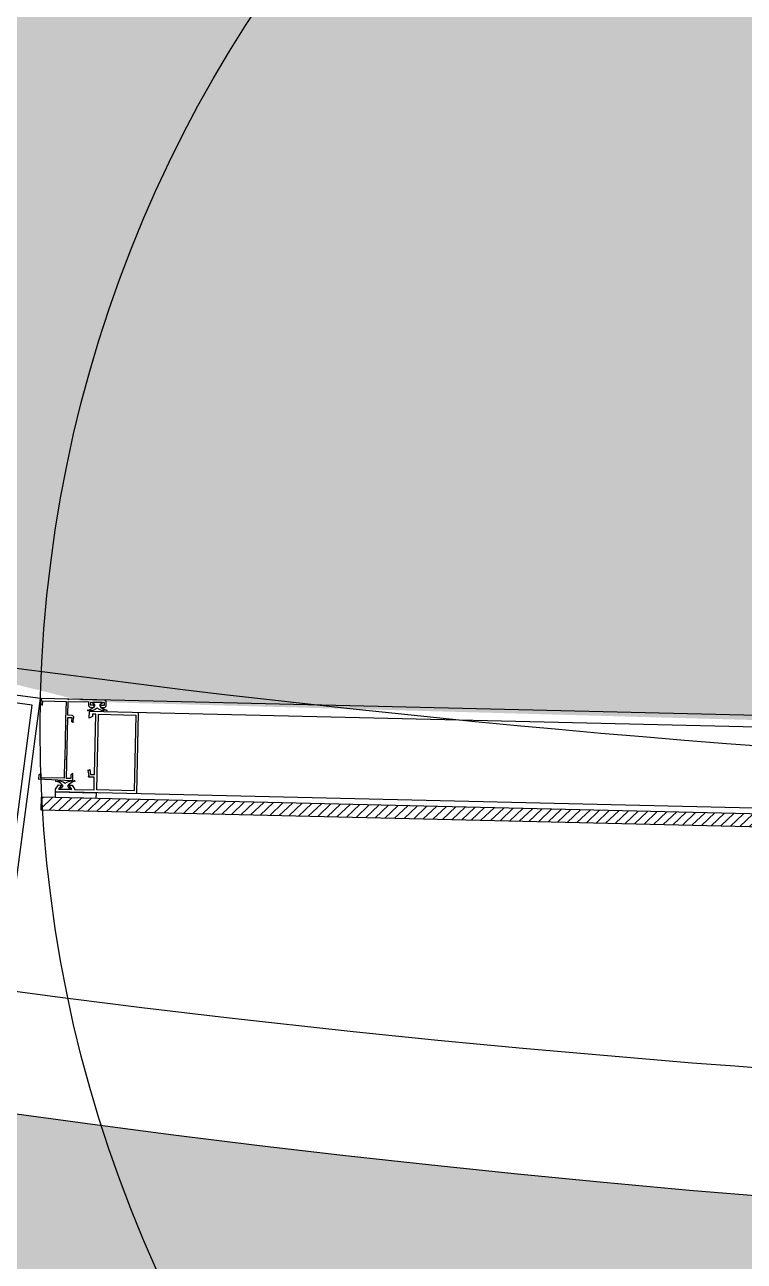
# Model space of a CAD drawing. Header units: millimetres. Extents: x 837300 to 838100, y 1173100 to 1173878.
# Drawn here: x 837835.895 to 837836.231, y 1173270.13 to 1173270.708 of the extents above; entities that cross this region are included whole.
import ezdxf

# ---------------------------------------------------------------- set-up
doc = ezdxf.new("R2010")
doc.units = ezdxf.units.MM
for name, color, linetype in [('hatch ciruclación', 41, 'Continuous'), ('OLD-ANT-PLANTAS PROPUESTAS$0$A-BORDE DE LOSA PERFIL IPE', 2, 'Continuous'), ('OLD-ANT-PLANTAS PROPUESTAS$0$A-FONDO_253', 253, 'Continuous'), ('OLD-ANT-PLANTAS PROPUESTAS$0$KCIG-AP-DW-XR-VENTANERIA$0$A-A BORDILLO', 1, 'Continuous'), ('OLD-ANT-PLANTAS PROPUESTAS$0$KCIG-AP-DW-XR-VENTANERIA$0$A-A PERFIL ESTRUCTURAL VENTANERIA', 1, 'Continuous'), ('OLD-ANT-PLANTAS PROPUESTAS$0$KCIG-AP-DW-XR-VENTANERIA$0$A-Linea-1', 1, 'Continuous')]:
    doc.layers.add(name, color=color, linetype=linetype)
pattern_1 = [(360, (-849.7470182687973, 1687.621069262037), (9e-16, 6.985000000000001), [5.08, -1.905]), (90, (-849.7470182687973, 1687.621069262037), (-6.985000000000001, 9e-16), [5.08, -1.905])]
pattern_2 = [(360, (-849.8217438508292, 1688.314028592081), (9e-16, 6.984999999999999), [5.08, -1.905]), (90, (-849.8217438508292, 1688.314028592081), (-6.984999999999999, 9e-16), [5.08, -1.905])]

# ---------------------------------------------------------------- blocks, each defined once
blk = doc.blocks.new('OLD-ANT-PLANTAS PROPUESTAS$0$KCIG-AP-DW-XR-VENTANERIA$0$A-VENT PERFIL EST')
h = blk.add_hatch()
h.set_pattern_fill('ANGLE', color=255, angle=-37.10163906496835)
h.set_pattern_definition(pattern_1)
h.paths.add_polyline_path([(-0.0349999996833503, 0.1400000000139698), (0.0350000001490116, 0.1400000000139698), (0.0350000001490116, 5.82077e-11), (-0.0349999996833503, 1.74623e-10)])
h = blk.add_hatch()
h.set_pattern_fill('ANGLE', color=251, angle=-37.10163906496835)
h.set_pattern_definition(pattern_1)
h.paths.add_polyline_path([(-0.0315000000409782, 0.1364999999641441), (0.0315000000409782, 0.1364999999059364), (0.0315000005066395, 0.0034999999334104), (-0.0314999995753169, 0.0035000001662411)], flags=16)
h.paths.add_polyline_path([(-0.0349999996833503, 0.1400000000139698), (0.0350000001490116, 0.1400000000139698), (0.0350000001490116, 5.82077e-11), (-0.0349999996833503, 1.74623e-10)])
at = {"layer": 'OLD-ANT-PLANTAS PROPUESTAS$0$KCIG-AP-DW-XR-VENTANERIA$0$A-A PERFIL ESTRUCTURAL VENTANERIA'}
for points in [[(-0.0349999996833503, 0.1400000000139698), (0.0350000001490116, 0.1400000000139698), (0.0350000001490116, 5.82077e-11), (-0.0349999996833503, 1.74623e-10)], [(-0.0315000000409782, 0.1364999999641441), (0.0315000000409782, 0.1364999999059364), (0.0315000005066395, 0.0034999999334104), (-0.0314999995753169, 0.0035000001662411)]]:
    blk.add_lwpolyline(points, close=True, dxfattribs=at)
blk = doc.blocks.new('*U221')
h = blk.add_hatch()
h.set_pattern_fill('ANSI31', color=251, scale=0.0009999999999999987, angle=-295.1239013826054)
h.set_pattern_definition([(146.9777376823628, (-1474.475907683374, -1181.607954588934), (-0.001730263430391014, -0.002662106959055483), [])])
h.paths.add_polyline_path([(0.04475655211539607, 0.01095784647551792), (0.05062592180547628, 0.01220303612896374), (-0.2025626492151741, 1.205641576527576), (-0.2084320189535745, 1.204396387101893)])
h = blk.add_hatch()
h.set_pattern_fill('ANGLE', color=255, scale=0.9999999999999998, angle=-37.10163906496838)
h.set_pattern_definition(pattern_2)
edge = h.paths.add_edge_path()
edge.add_line((-0.2437656493122178, 1.174831524805015), (-0.2405374957890762, 1.175516379155483))
edge.add_line((-0.2405374957890762, 1.175516379155483), (-0.2410376439012391, 1.173979113796779))
edge.add_line((-0.2410376439012391, 1.173979113796779), (-0.2422034081395369, 1.173731796342855))
edge.add_line((-0.2422034081395369, 1.173731796342855), (-0.2418713573117524, 1.172166631019014))
edge.add_line((-0.2418713573117524, 1.172166631019014), (-0.2142853188801053, 1.178019022578657))
edge.add_line((-0.2142853188801053, 1.178019022578657), (-0.2146588758948519, 1.179779833484297))
edge.add_line((-0.2146588758948519, 1.179779833484297), (-0.216419686824652, 1.179406276583431))
edge.add_arc((-0.216502699522796, 1.179797568154511), 0.0004000002520643746, 191.9777710663481, 281.977737648672, ccw=False)
edge.add_line((-0.2168939910454593, 1.179714555228146), (-0.2169770035332642, 1.180105846367583))
edge.add_arc((-0.2165857120314825, 1.180188859110769), 0.0004000001936223611, 101.97774602007718, 191.9777460200834, ccw=False)
edge.add_line((-0.216668724774669, 1.180580150612551), (-0.2144187997230088, 1.181057473313843))
edge.add_arc((-0.2142527745094535, 1.180274890645798), 0.0008000000024132455, 11.97773513387159, 101.97773189327512, ccw=False)
edge.add_line((-0.2134701918507982, 1.180440915903615), (-0.2130136224138075, 1.178288813606615))
edge.add_line((-0.2130136224138075, 1.178288813606615), (-0.2072420751609044, 1.179513250182119))
edge.add_line((-0.2072420751609044, 1.179513250182119), (-0.2091177688336096, 1.188354584082147))
edge.add_line((-0.2091177688336096, 1.188354584082147), (-0.2112324704799225, 1.189167284856831))
edge.add_line((-0.2112324704799225, 1.189167284856831), (-0.2115294139666758, 1.190566969228588))
edge.add_line((-0.2115294139666758, 1.190566969228588), (-0.2093590622059272, 1.189732881418597))
edge.add_line((-0.2093590622059272, 1.189732881418597), (-0.2106317892192161, 1.195732052175337))
edge.add_line((-0.2106317892192161, 1.195732052175337), (-0.2122765277684071, 1.194088591088189))
edge.add_line((-0.2122765277684071, 1.194088591088189), (-0.2125734717106841, 1.195488275363308))
edge.add_line((-0.2125734717106841, 1.195488275363308), (-0.2109287329992927, 1.197131736246853))
edge.add_line((-0.2109287329992927, 1.197131736246853), (-0.2097059473443803, 1.197391151060241))
edge.add_line((-0.2097059473443803, 1.197391151060241), (0.04074804670911567, 0.01684241207681558))
edge.add_line((0.04074804670911564, 0.01684241207681552), (0.03952526139584524, 0.01658299733590617))
edge.add_line((0.03952526139584524, 0.01658299733590617), (0.03735490929345382, 0.01741708507341829))
edge.add_line((0.03735490929345382, 0.01741708507341829), (0.03705796608278124, 0.01881676926573481))
edge.add_line((0.03705796608278124, 0.01881676926573481), (0.03922831779521067, 0.01798268168350459))
edge.add_line((0.03922831779521067, 0.01798268168350459), (0.03795559083024095, 0.02398185221248287))
edge.add_line((0.03795559083024095, 0.02398185221248287), (0.03631085228104981, 0.02233839112533528))
edge.add_line((0.03631085228104981, 0.02233839112533528), (0.03601390833877301, 0.02373807540045415))
edge.add_line((0.03601390833877301, 0.02373807540045415), (0.03761647445134262, 0.02533939635019023))
edge.add_line((0.03761647445134262, 0.02533939635019023), (0.03574078107195983, 0.0341807305504605))
edge.add_line((0.03574078107195983, 0.0341807305504605), (0.02996923409513832, 0.03295629379551472))
edge.add_line((0.02996923409513832, 0.03295629379551472), (0.0304258033043674, 0.03080419145019464))
edge.add_arc((0.02964322079796277, 0.03063816603340121), 0.0007999998864699829, -78.0222564947639, 11.977748534752891, ccw=False)
edge.add_line((0.02980924614605984, 0.02985558351242261), (0.02755932104607998, 0.02937826103889121))
edge.add_arc((0.0274763082912748, 0.02976955237174358), 0.0004000000307821603, 191.9777393701759, 281.9777526698115, ccw=False)
edge.add_line((0.02708501693915332, 0.0296865397077659), (0.02700200428914763, 0.03007783105080614))
edge.add_arc((0.02739329579789164, 0.03016084359311096), 0.0004000001587438098, 101.97774102406339, 191.9777176654007, ccw=False)
edge.add_line((0.02731028309606292, 0.03055213506801192), (0.02907109402586314, 0.03092569196887764))
edge.add_line((0.02907109402586314, 0.03092569196887764), (0.02869753694555568, 0.0326865026225966))
edge.add_line((0.02869753694555568, 0.0326865026225966), (0.001111498627789361, 0.02683411108711409))
edge.add_line((0.00111149862778936, 0.02683411108711409), (0.001443549017291912, 0.02526894614631646))
edge.add_line((0.001443549017291912, 0.02526894614631646), (0.002609313531671194, 0.025516263420798))
edge.add_line((0.002609313531671194, 0.025516263420798), (0.003690550145553512, 0.02431448960598316))
edge.add_line((0.003690550145553512, 0.02431448960598316), (0.000462396850173605, 0.0236296353038359))
edge.add_line((0.0004623968501736051, 0.0236296353038359), (-0.2437656490844559, 1.174831524853335))
h = blk.add_hatch()
h.set_pattern_fill('ANGLE', color=255, scale=0.9999999999999998, angle=-37.10163906496838)
h.set_pattern_definition(pattern_2)
h.paths.add_polyline_path([(0.04074804670911564, 0.01684241207681552), (0.03680494584076412, 0.03542875027766228), (0.03944616251154574, 0.03598908544951902), (0.04338926310381595, 0.01740274742811409)])
edge = h.paths.add_edge_path()
edge.add_line((0.0374450283953851, 0.02280719741964397), (0.03817207166078949, 0.02296144000436632))
edge.add_line((0.03817207166078949, 0.02296144000436632), (0.03901183652638051, 0.01900309427466466))
edge.add_line((0.03901183652638051, 0.01900309427466466), (0.03828479337485687, 0.01884885171410216))
edge.add_line((0.03828479337485687, 0.01884885171410216), (0.03821624146736022, 0.01917198207614777))
edge.add_arc((0.03754951509476476, 0.01878043749286306), 0.0007731954582212025, 30.42419443608259, 152.8266687920445)
edge.add_arc((0.04118421848986161, 0.0162955295884862), 0.005170962378018247, 146.7127592087375, 183.819257122943)
edge.add_arc((0.03577711617639531, 0.0159587278893285), 0.0002477415260999019, 191.9777454529246, 358.23458775678876, ccw=False)
edge.add_arc((0.04113445936325143, 0.0177899560502644), 0.005907696773358013, 153.8136431013869, 198.582886304886, ccw=False)
edge.add_arc((0.03961928865520866, 0.024931921207849), 0.005907697278578102, 185.3725845943312, 230.1418277978307, ccw=False)
edge.add_arc((0.03397989232038035, 0.02443018622929281), 0.0002477414678922728, 25.720889230219484, 191.9777315340838, ccw=False)
edge.add_arc((0.03907256584829921, 0.026329501402904), 0.005188676442798292, 200.201856990781, 237.1770810051138)
edge.add_arc((0.03674832176658049, 0.02256383869937953), 0.0007694053895965261, 230.6111905978073, 354.0489075176043)
edge.add_line((0.03751358064452399, 0.02248406713007796), (0.0374450283953851, 0.02280719741964397))
edge.add_line((0.0374450283953851, 0.02280719741964397), (0.03751358064452399, 0.02248406713007796))
edge.add_line((0.03751358064452399, 0.02248406713007796), (0.0374450283953851, 0.02280719741964397))
edge = h.paths.add_edge_path()
edge.add_line((-0.003356611085219219, 0.0244628123187855), (-0.004083654236742836, 0.024308569758223))
edge.add_line((-0.004083654236742836, 0.024308569758223), (-0.004923419167894873, 0.02826691523600324))
edge.add_line((-0.004923419167894873, 0.02826691523600324), (-0.004196375788609765, 0.02842115784488544))
edge.add_line((-0.004196375788609765, 0.02842115784488544), (-0.004127823767232378, 0.02809802750699968))
edge.add_arc((-0.003461097595835829, 0.02848957191675809), 0.0007731951968540453, 210.4241908980543, 332.8266652540165)
edge.add_arc((-0.007095801545876849, 0.03097448048511679), 0.005170962951534679, 326.7127555990131, 363.8192535132187)
edge.add_arc((-0.001688698872052429, 0.03131128187654852), 0.0002477412932693032, 11.977738963785782, 178.2345812676509, ccw=False)
edge.add_arc((-0.007046042022034568, 0.02948005326132614), 0.005907696648664191, -26.186352619034892, 18.582890584464224, ccw=False)
edge.add_arc((-0.005530871231162157, 0.02233808855474027), 0.00590769727857824, 5.372584594330817, 50.141827797830274, ccw=False)
edge.add_arc((0.0001085251036663156, 0.02283982353329642), 0.0002477414678922537, -154.27911076978035, 11.977731534084683, ccw=False)
edge.add_arc((-0.004984148424252669, 0.02094050835968523), 0.005188676442798435, 20.20185699078063, 57.17708100511334)
edge.add_arc((-0.002659904342533854, 0.02470617106320981), 0.0007694053895965281, 50.61119059780631, 174.0489075176035)
edge.add_line((-0.003425163220477357, 0.02478594263251139), (-0.003356611085219219, 0.0244628123187855))
edge.add_line((-0.003356611085219219, 0.0244628123187855), (-0.003425163220477357, 0.02478594263251139))
edge.add_line((-0.003425163220477357, 0.02478594263251139), (-0.003356611085219219, 0.0244628123187855))
h = blk.add_hatch()
h.set_pattern_fill('ANGLE', color=255, scale=0.9999999999999998, angle=-37.10163906496838)
h.set_pattern_definition(pattern_2)
edge = h.paths.add_edge_path()
edge.add_line((0.007240061869458332, 0.01405866277214763), (0.00759578979522249, 0.01382745379723216))
edge.add_line((0.00759578979522249, 0.01382745379723216), (0.02461696242030668, 0.01743850390336045))
edge.add_line((0.02461696242030668, 0.01743850390336045), (0.02484817162298361, 0.0177942318774443))
edge.add_line((0.02484817162298361, 0.0177942318774443), (0.02520389954874778, 0.01756302290252885))
edge.add_line((0.02520389954874778, 0.01756302290252885), (0.03366557441493965, 0.01935817136830231))
edge.add_line((0.03366557441493965, 0.01935817136830231), (0.03592766904303502, 0.00869548266903899))
edge.add_line((0.03592766904303502, 0.00869548266903899), (0.0340201241158264, 0.008290796078780815))
edge.add_line((0.0340201241158264, 0.008290796078780815), (0.03491576859097349, 0.007407438592830276))
edge.add_line((0.03491576859097349, 0.007407438592830276), (0.03668360293743073, 0.00778248527696598))
edge.add_arc((0.0365798370679833, 0.008271599443686327), 0.0005000000237487193, 281.9777443524626, 371.9777443524607)
edge.add_line((0.03706895123470365, 0.00837536531313374), (0.03405974280487675, 0.02255967587199751))
edge.add_arc((0.03308151433339541, 0.02235214422282342), 0.001000000163912801, 11.97773768236324, 101.9777376823631)
edge.add_line((0.03287398268422133, 0.02333037269430476), (0.03062405774644201, 0.02285305001717173))
edge.add_line((0.03062405774644201, 0.02285305001717173), (0.03139636965491772, 0.02199463995422265))
edge.add_line((0.03139636965491772, 0.02199463995422265), (0.03308151444727625, 0.0223521442469833))
edge.add_line((0.03308151444727625, 0.0223521442469833), (0.03349657776286567, 0.02039568778370364))
edge.add_line((0.03349657776286567, 0.02039568778370364), (0.005617070653117361, 0.01448103670031724))
edge.add_line((0.005617070653117361, 0.01448103670031724), (0.0052435139144521, 0.01624184742651575))
edge.add_line((0.0052435139144521, 0.01624184742651575), (0.007004324747612887, 0.01661540478290453))
edge.add_arc((0.006921312418548842, 0.0170066960155233), 0.0003999998443761549, 281.9776959941874, 371.9776959941751)
edge.add_line((0.007312603651167622, 0.01708970834458726), (0.007271097302004921, 0.01728535412998812))
edge.add_arc((0.006879805958964703, 0.01720234147998246), 0.0004000000189989758, 11.97773768236056, 101.9777376823647)
edge.add_line((0.006796793308959007, 0.01759363282302267), (0.00503598237915877, 0.01722007592215694))
edge.add_arc((0.005243513935152654, 0.0162418476094169), 0.0009999999892897373, 101.9777343473093, 191.977734347311)
edge.add_line((0.004265285622412615, 0.01603431605342298), (0.004638842637159084, 0.01427350514778261))
edge.add_line((0.004638842637159084, 0.01427350514778261), (-0.001670730183953909, 0.01293492618456082))
edge.add_line((-0.001670730183953909, 0.01293492618456082), (-0.003642280512869558, 0.02222809506930257))
edge.add_line((-0.003642280512869558, 0.02222809506930257), (-0.002223849545320383, 0.02252901565553193))
edge.add_arc((-0.002431381104773518, 0.02350724426505383), 0.00100000028032806, 281.9777310122568, 371.9777310122552)
edge.add_line((-0.001453152495251612, 0.02371477582450694), (-0.001795579658405175, 0.02532885252913729))
edge.add_line((-0.001795579658405175, 0.02532885252913729), (-0.002773808129886499, 0.02512132087996321))
edge.add_line((-0.002773808129886499, 0.02512132087996321), (-0.00243138096673296, 0.02350724417533288))
edge.add_line((-0.00243138096673296, 0.02350724417533288), (-0.003849812113723896, 0.02320632331302232))
edge.add_line((-0.003849812113723896, 0.02320632331302232), (-0.005157261290913808, 0.02936916168120391))
edge.add_line((-0.005157261290913808, 0.02936916168120391), (-0.0037388302578036, 0.02967008251935463))
edge.add_line((-0.0037388302578036, 0.02967008251935463), (-0.00339640309465004, 0.0280560058147243))
edge.add_line((-0.00339640309465004, 0.0280560058147243), (-0.002418174737049451, 0.02826353743973851))
edge.add_line((-0.002418174737049451, 0.02826353743973851), (-0.002760601672441521, 0.02987761419268856))
edge.add_arc((-0.003738830233643751, 0.02967008240547389), 0.001000000280328112, 11.9777443524662, 101.9777443524661)
edge.add_line((-0.003946362020858422, 0.03064831096667612), (-0.005413704386438112, 0.03033701356539459))
edge.add_arc((-0.005206172602682645, 0.02935878530097421), 0.0009999999892898164, 101.9777476875251, 191.9777476875251)
edge.add_line((-0.006184400867103026, 0.02915125351721875), (-0.002760129187247749, 0.01301048624315389))
edge.add_line((-0.002760129187247749, 0.01301048624315389), (-0.002404401423684073, 0.01277927747184014))
edge.add_line((-0.002404401423684073, 0.01277927747184014), (-0.002635610512480284, 0.01242354952191614))
edge.add_line((-0.002635610512480284, 0.01242354952191614), (-0.0001037244181442275, 0.0004891639733112553))
edge.add_arc((0.0003853893620733746, 0.000592929701258853), 0.0004999996162951001, 191.977737682363, 281.977737682363)
edge.add_line((0.0004891550900209719, 0.0001038159210412512), (0.002256989484797873, 0.000478862377415458))
edge.add_line((0.002256989484797873, 0.000478862377415458), (0.002716817811416536, 0.001649784319924604))
edge.add_line((0.002716817811416536, 0.001649784319924604), (0.000809272608126669, 0.001245097909108292))
edge.add_line((0.000809272608126669, 0.001245097909108292), (-0.001452821857768267, 0.01190778640476987))
edge.add_line((-0.001452821857768267, 0.01190778640476987), (0.007008853122304452, 0.01370293489470321))
edge.add_line((0.007008853122304452, 0.01370293489470321), (0.007240061869458332, 0.01405866277214763))
at = {"color": 2}
blk.add_lwpolyline([(-0.2437656493122178, 1.174831524805015), (-0.2405374957890762, 1.175516379155483), (-0.2410376439012391, 1.173979113796779), (-0.2422034081395369, 1.173731796342855), (-0.2418713573117524, 1.172166631019014), (-0.2142853188801053, 1.178019022578657), (-0.2146588758948519, 1.179779833484297), (-0.216419686824652, 1.179406276583431, -0.4142133915434858), (-0.2168939910454593, 1.179714555228146), (-0.2169770035332642, 1.180105846367583, -0.4142135623730951), (-0.216668724774669, 1.180580150612551), (-0.2144187997230088, 1.181057473313843, -0.4142135458072664), (-0.2134701918507982, 1.180440915903615), (-0.2130136224138075, 1.178288813606615), (-0.2072420751609044, 1.179513250182119), (-0.2091177688336096, 1.188354584082147), (-0.2112324704799225, 1.189167284856831), (-0.2115294139666758, 1.190566969228588), (-0.2093590622059272, 1.189732881418597), (-0.2106317892192161, 1.195732052175337), (-0.2122765277684071, 1.194088591088189), (-0.2125734717106841, 1.195488275363308), (-0.2109287329992927, 1.197131736246853), (-0.2097059473443803, 1.197391151060241), (0.04074804670911564, 0.01684241207681552), (0.03952526139584524, 0.01658299733590617), (0.03735490929345382, 0.01741708507341829), (0.03705796608278124, 0.01881676926573481), (0.03922831779521067, 0.01798268168350459), (0.03795559083024095, 0.02398185221248287), (0.03631085228104981, 0.02233839112533528), (0.03601390833877301, 0.02373807540045415), (0.03761647445134262, 0.02533939635019023), (0.03574078107195983, 0.0341807305504605), (0.02996923409513832, 0.03295629379551472), (0.0304258033043674, 0.03080419145019464, -0.41421358808374), (0.02980924614605984, 0.02985558351242261), (0.02755932104607998, 0.02937826103889121, -0.4142136303601846), (0.02708501693915332, 0.0296865397077659), (0.02700200428914763, 0.03007783105080614, -0.4142134429647597), (0.02731028309606292, 0.03055213506801192), (0.02907109402586314, 0.03092569196887764), (0.02869753694555568, 0.0326865026225966), (0.00111149862778936, 0.02683411108711409), (0.001443549017291912, 0.02526894614631646), (0.002609313531671194, 0.025516263420798), (0.003690550145553512, 0.02431448960598316), (0.0004623968501736051, 0.0236296353038359), (-0.2437656490844559, 1.174831524853335)], format="xyb", dxfattribs=at)
blk.add_lwpolyline([(0.03286184568337135, 0.05401508624921339), (-0.004310829969476528, 0.04612888490939093)], dxfattribs=at)
blk.add_lwpolyline([(0.03185993984123316, 0.05247360009736573), (0.03547098999568114, 0.03545242724452005), (0.0008417076170716872, 0.02810580803309509), (-0.002769342602937341, 0.04512698063401944)], close=True, dxfattribs=at)
at = {"color": 253}
blk.add_lwpolyline([(0.04074804670911564, 0.01684241207681552), (0.03680494584076412, 0.03542875027766228), (0.03944616251154574, 0.03598908544951902), (0.04338926310381595, 0.01740274742811409)], close=True, dxfattribs=at)
at = {"color": 2}
blk.add_lwpolyline([(0.007240061869458332, 0.01405866277214763), (0.00759578979522249, 0.01382745379723216), (0.02461696242030668, 0.01743850390336045), (0.02484817162298361, 0.0177942318774443), (0.02520389954874778, 0.01756302290252885), (0.03366557441493965, 0.01935817136830231), (0.03592766904303502, 0.00869548266903899), (0.0340201241158264, 0.008290796078780815), (0.03491576859097349, 0.007407438592830276), (0.03668360293743073, 0.00778248527696598, 0.4142135623730869), (0.03706895123470365, 0.00837536531313374), (0.03405974280487675, 0.02255967587199751, 0.4142135623730951), (0.03287398268422133, 0.02333037269430476), (0.03062405774644201, 0.02285305001717173), (0.03139636965491772, 0.02199463995422265), (0.03308151444727625, 0.0223521442469833), (0.03349657776286567, 0.02039568778370364), (0.005617070653117361, 0.01448103670031724), (0.0052435139144521, 0.01624184742651575), (0.007004324747612887, 0.01661540478290453, 0.4142135623730326), (0.007312603651167622, 0.01708970834458726), (0.007271097302004921, 0.01728535412998812, 0.4142135623731159), (0.006796793308959007, 0.01759363282302267), (0.00503598237915877, 0.01722007592215694, 0.4142135623731035), (0.004265285622412615, 0.01603431605342298), (0.004638842637159084, 0.01427350514778261), (-0.001670730183953909, 0.01293492618456082), (-0.003642280512869558, 0.02222809506930257), (-0.002223849545320383, 0.02252901565553193, 0.4142135623730869), (-0.001453152495251612, 0.02371477582450694), (-0.001795579658405175, 0.02532885252913729), (-0.002773808129886499, 0.02512132087996321), (-0.00243138096673296, 0.02350724417533288), (-0.003849812113723896, 0.02320632331302232), (-0.005157261290913808, 0.02936916168120391), (-0.0037388302578036, 0.02967008251935463), (-0.00339640309465004, 0.0280560058147243), (-0.002418174737049451, 0.02826353743973851), (-0.002760601672441521, 0.02987761419268856, 0.4142135623730951), (-0.003946362020858422, 0.03064831096667612), (-0.005413704386438112, 0.03033701356539459, 0.4142135623730951), (-0.006184400867103026, 0.02915125351721875), (-0.002760129187247749, 0.01301048624315389), (-0.002404401423684073, 0.01277927747184014), (-0.002635610512480284, 0.01242354952191614), (-0.0001037244181442273, 0.0004891639733112557, 0.4142135623730951), (0.0004891550900209719, 0.0001038159210412512), (0.002256989484797873, 0.000478862377415458), (0.002716817811416536, 0.001649784319924604), (0.000809272608126669, 0.001245097909108292), (-0.001452821857768267, 0.01190778640476987), (0.007008853122304452, 0.01370293489470321)], format="xyb", close=True, dxfattribs=at)
at = {"color": 253}
for points in [[(-0.003356611085219219, 0.0244628123187855), (-0.004083654236742836, 0.024308569758223), (-0.004923419167894873, 0.02826691523600324), (-0.004196375788609765, 0.02842115784488544), (-0.004127823767232378, 0.02809802750699968, 0.5914129239748257), (-0.002773240719305224, 0.02813646608298056, 0.1633373878026674), (-0.001936322571571591, 0.03131891416501207, -0.8867251386124738), (-0.001446351326288534, 0.0313626960327019, -0.1978658723391363), (-0.001744690637537271, 0.02687303327852457, -0.1978658723391381), (0.0003508728269183415, 0.02289123769426369, -0.8867251386124738), (-0.0001146698560407974, 0.02273230681424888, 0.1627493707736177), (-0.002171655396357236, 0.02530081181197969, 0.5975263370813239), (-0.003425163220477357, 0.02478594263251139), (-0.003356611085219219, 0.0244628123187855), (-0.003425163220477357, 0.02478594263251139)], [(0.0374450283953851, 0.02280719741964397), (0.03817207166078949, 0.02296144000436632), (0.03901183652638051, 0.01900309427466466), (0.03828479337485687, 0.01884885171410216), (0.03821624146736022, 0.01917198207614777, 0.5914129239748257), (0.03686165796390998, 0.01913354340352743, 0.1633373878026674), (0.03602474010949896, 0.01595109562173713, -0.8867251386124738), (0.03553476840869294, 0.01590731365740787, -0.1978658723391363), (0.0358331080615839, 0.02039697648406478, -0.1978658723391381), (0.03373754459712831, 0.02437877206832554, -0.8867251386124738), (0.03420308728008748, 0.02453770294834036, 0.1627493707736177), (0.03626007282040388, 0.02196919795060964, 0.5975263370813239), (0.03751358064452399, 0.02248406713007796), (0.0374450283953851, 0.02280719741964397), (0.03751358064452399, 0.02248406713007796)]]:
    blk.add_lwpolyline(points, format="xyb", close=True, dxfattribs=at)
at = {"layer": 'Defpoints'}
blk.add_circle((-0.1268912081047129, 0.5981190003135836), 0.6114308362153273, dxfattribs=at)
at = {"layer": 'OLD-ANT-PLANTAS PROPUESTAS$0$KCIG-AP-DW-XR-VENTANERIA$0$A-Linea-1'}
blk.add_line((-0.253782416701596, 1.19623795885554), (3.782895195725229e-10, 4.174746558712024e-08), dxfattribs=at)
blk.add_lwpolyline([(0.04475655211539607, 0.01095784647551792), (0.05062592180547628, 0.01220303612896374), (-0.2025626492151741, 1.205641576527576), (-0.2084320189535745, 1.204396387101893)], close=True, dxfattribs=at)

msp = doc.modelspace()

# ---------------------------------------------------------------- hatches: boundary and pattern name
at = {"layer": 'hatch ciruclación', "true_color": 0xfeeab9}
h = msp.add_hatch(color=254, dxfattribs=at)
h.dxf.hatch_style = 1
edge = h.paths.add_edge_path()
edge.add_line((837830.4967043205, 1173275.602660215), (837831.0415509426, 1173274.181110118))
edge.add_line((837831.0415509426, 1173274.181110118), (837831.6770012062, 1173273.062156981))
edge.add_line((837831.6770012062, 1173273.062156981), (837832.5010633297, 1173272.066124509))
edge.add_line((837832.5010633297, 1173272.066124509), (837833.5152304294, 1173271.267554885))
edge.add_line((837833.5152304294, 1173271.267554885), (837834.6749593627, 1173270.700741732))
edge.add_line((837834.6749593627, 1173270.700741732), (837835.923067359, 1173270.391837925))
edge.add_line((837835.923067359, 1173270.391837925), (837837.2133190942, 1173270.356402664))
edge.add_line((837837.2133190942, 1173270.356402664), (837838.4776853303, 1173270.594695139))
edge.add_line((837838.4776853303, 1173270.594695139), (837839.6641231527, 1173271.092460722))
edge.add_line((837839.6641231527, 1173271.092460722), (837840.7200270109, 1173271.827628952))
edge.add_line((837840.7200270109, 1173271.827628952), (837841.6698829974, 1173272.771891393))
edge.add_line((837841.6698829974, 1173272.771891393), (837842.4715571912, 1173273.845055735))
edge.add_line((837842.4715571912, 1173273.845055735), (837843.0896700927, 1173274.982515626))
edge.add_line((837843.0896700927, 1173274.982515626), (837843.5404691346, 1173276.191139209))
edge.add_line((837843.5404691346, 1173276.191139209), (837843.8047349124, 1173277.375015111))
edge.add_line((837843.8047349124, 1173277.375015111), (837843.8047436257, 1173280.161060145))
edge.add_line((837843.8047436257, 1173280.161060145), (837843.737741306, 1173283.289577595))
edge.add_line((837843.737741306, 1173283.289577595), (837843.9891409121, 1173284.260616003))
edge.add_line((837843.9891409121, 1173284.260616003), (837844.0115753895, 1173284.326923576))
edge.add_line((837844.0115753895, 1173284.326923576), (837844.4031259423, 1173285.254022767))
edge.add_line((837844.4031259423, 1173285.254022767), (837844.4346794225, 1173285.316507788))
edge.add_line((837844.4346794225, 1173285.316507788), (837845.0902875329, 1173286.360320212))
edge.add_line((837845.0902875329, 1173286.360320212), (837845.1328740048, 1173286.415875522))
edge.add_line((837845.1328740048, 1173286.415875522), (837845.9599007624, 1173287.326146411))
edge.add_line((837845.9599007624, 1173287.326146411), (837846.0111304668, 1173287.373848795))
edge.add_line((837846.0111304668, 1173287.373848795), (837846.9865180377, 1173288.12523492))
edge.add_line((837846.9865180377, 1173288.12523492), (837847.045336257, 1173288.163189844))
edge.add_line((837847.045336257, 1173288.163189844), (837848.1387555214, 1173288.732227471))
edge.add_line((837848.1387555214, 1173288.732227471), (837848.2035875774, 1173288.758624526))
edge.add_line((837848.2035875774, 1173288.758624526), (837849.1208370227, 1173289.036045699))
edge.add_line((837849.1208370227, 1173289.036045699), (837849.1862823433, 1173289.060883372))
edge.add_line((837849.1862823433, 1173289.060883372), (837850.0449201545, 1173289.457895939))
edge.add_line((837850.0449201545, 1173289.457895939), (837850.1060854658, 1173289.491418474))
edge.add_line((837850.1060854658, 1173289.491418474), (837851.1228557994, 1173290.170807729))
edge.add_line((837851.1228557994, 1173290.170807729), (837851.1774798434, 1173290.214672643))
edge.add_line((837851.1774798434, 1173290.214672643), (837852.0603977354, 1173291.060828126))
edge.add_line((837852.0603977354, 1173291.060828126), (837852.1065118929, 1173291.113491472))
edge.add_line((837852.1065118929, 1173291.113491472), (837852.8283387809, 1173292.100665292))
edge.add_line((837852.8283387809, 1173292.100665292), (837852.8645665736, 1173292.160561427))
edge.add_line((837852.8645665736, 1173292.160561427), (837853.403648245, 1173293.258237654))
edge.add_line((837853.403648245, 1173293.258237654), (837853.4284506417, 1173293.323697775))
edge.add_line((837853.4284506417, 1173293.323697775), (837853.7556675357, 1173294.501967499))
edge.add_line((837853.7556675357, 1173294.501967499), (837853.762526508, 1173294.572133231))
edge.add_line((837853.762526508, 1173294.572133231), (837853.9187123175, 1173295.784476673))
edge.add_line((837853.9187123175, 1173295.784476673), (837853.9300325188, 1173295.853699599))
edge.add_line((837853.9300325188, 1173295.853699599), (837854.162065194, 1173297.055309572))
edge.add_line((837854.162065194, 1173297.055309572), (837854.1772529247, 1173297.122522882))
edge.add_line((837854.1772529247, 1173297.122522882), (837854.4840437269, 1173298.30627651))
edge.add_line((837854.4840437269, 1173298.30627651), (837854.5037257756, 1173298.373454079))
edge.add_line((837854.5037257756, 1173298.373454079), (837854.8841477493, 1173299.535638723))
edge.add_line((837854.8841477493, 1173299.535638723), (837854.9079653475, 1173299.60146212))
edge.add_line((837854.9079653475, 1173299.60146212), (837855.3610008013, 1173300.738738124))
edge.add_line((837855.3610008013, 1173300.738738124), (837855.388931539, 1173300.802924367))
edge.add_line((837855.388931539, 1173300.802924367), (837855.9123434406, 1173301.909575877))
edge.add_line((837855.9123434406, 1173301.909575877), (837855.9442450665, 1173301.971883872))
edge.add_line((837855.9442450665, 1173301.971883872), (837856.4186924349, 1173302.841426485))
edge.add_line((837856.4186924349, 1173302.841426485), (837856.453756165, 1173302.902011424))
edge.add_line((837856.453756165, 1173302.902011424), (837856.9718188702, 1173303.746300229))
edge.add_line((837856.9718188702, 1173303.746300229), (837857.0099518668, 1173303.805001801))
edge.add_line((837857.0099518668, 1173303.805001801), (837857.5451916537, 1173304.586078489))
edge.add_line((837857.5451916537, 1173304.586078489), (837857.5861727855, 1173304.642828351))
edge.add_line((837857.5861727855, 1173304.642828351), (837858.1592756914, 1173305.396562749))
edge.add_line((837858.1592756914, 1173305.396562749), (837858.2030052575, 1173305.451222835))
edge.add_line((837858.2030052575, 1173305.451222835), (837858.8125769933, 1173306.175781114))
edge.add_line((837858.8125769933, 1173306.175781114), (837858.8591326724, 1173306.22839907))
edge.add_line((837858.8591326724, 1173306.22839907), (837859.6478372439, 1173307.068954038))
edge.add_arc((837874.6311057428, 1173292.01351172), 21.24063742679673, 106.79366638112171, 134.8623360608026, ccw=False)
edge.add_line((837868.4941339563, 1173312.348266589), (837869.8689139582, 1173312.645467191))
edge.add_line((837869.8689139582, 1173312.645467191), (837870.4282728847, 1173313.363859999))
edge.add_line((837870.4282728847, 1173313.363859999), (837869.946622833, 1173313.738756782))
edge.add_line((837869.946622833, 1173313.738756782), (837872.2284379909, 1173316.670164538))
edge.add_line((837872.2284379909, 1173316.670164538), (837872.706062097, 1173316.30006648))
edge.add_line((837872.706062097, 1173316.30006648), (837873.2872912247, 1173317.064543661))
edge.add_line((837873.2872912247, 1173317.064543661), (837875.0782503737, 1173317.096511323))
edge.add_line((837875.0782503737, 1173317.096511323), (837880.2738256287, 1173317.172201098))
edge.add_line((837880.2738256287, 1173317.172201098), (837881.3692045617, 1173318.933332104))
edge.add_line((837881.3692045617, 1173318.933332104), (837880.0929205603, 1173321.037620074))
edge.add_line((837880.0929205603, 1173321.037620074), (837870.2199624919, 1173323.132854348))
edge.add_arc((837870.7720441194, 1173325.271804053), 2.209049561061104, 182.4496443185481, 255.5273299355514, ccw=False)
edge.add_line((837868.5650132507, 1173325.177386326), (837869.4862255292, 1173330.650465399))
edge.add_line((837869.4862255292, 1173330.650465399), (837869.6934794115, 1173330.616615314))
edge.add_line((837869.6934794115, 1173330.616615314), (837869.8290992861, 1173331.584198826))
edge.add_arc((837880.9118611645, 1173340.120166862), 13.98893709869685, 207.3860910151391, 217.6035449391103, ccw=False)
edge.add_line((837868.4907051506, 1173333.68547616), (837867.9058021787, 1173334.898886659))
edge.add_line((837867.9058021787, 1173334.898886659), (837867.4538193825, 1173336.113802731))
edge.add_line((837867.4538193825, 1173336.113802731), (837867.1564378396, 1173337.371080581))
edge.add_line((837867.1564378396, 1173337.371080581), (837866.9223645244, 1173338.648867704))
edge.add_line((837866.9223645244, 1173338.648867704), (837866.5041375881, 1173339.876648765))
edge.add_line((837866.5041375881, 1173339.876648765), (837866.0698600656, 1173341.094109727))
edge.add_line((837866.0698600656, 1173341.094109727), (837865.5422574938, 1173342.274131201))
edge.add_line((837865.5422574938, 1173342.274131201), (837864.9244903997, 1173343.409796232))
edge.add_line((837864.9244903997, 1173343.409796232), (837864.2200065053, 1173344.493274047))
edge.add_line((837864.2200065053, 1173344.493274047), (837863.4345692542, 1173345.519820619))
edge.add_line((837863.4345692542, 1173345.519820619), (837862.5711996345, 1173346.48179804))
edge.add_line((837862.5711996345, 1173346.48179804), (837861.635690315, 1173347.373845354))
edge.add_line((837861.635690315, 1173347.373845354), (837860.6357879572, 1173348.193363905))
edge.add_line((837860.6357879572, 1173348.193363905), (837859.5716835227, 1173348.927714685))
edge.add_line((837859.5716835227, 1173348.927714685), (837858.4558460617, 1173349.576716056))
edge.add_line((837858.4558460617, 1173349.576716056), (837857.3016295392, 1173350.152905091))
edge.add_line((837857.3016295392, 1173350.152905091), (837856.0975881034, 1173350.623700641))
edge.add_line((837856.0975881034, 1173350.623700641), (837854.8615312491, 1173351.003030685))
edge.add_line((837854.8615312491, 1173351.003030685), (837853.5883494181, 1173351.270906453))
edge.add_line((837853.5883494181, 1173351.270906453), (837852.3098138501, 1173351.462874467))
edge.add_line((837852.3098138501, 1173351.462874467), (837851.0177272274, 1173351.50303224))
edge.add_line((837851.0177272274, 1173351.50303224), (837849.7329115878, 1173351.361510186))
edge.add_line((837849.7329115878, 1173351.361510186), (837848.4723279906, 1173351.074880258))
edge.add_line((837848.4723279906, 1173351.074880258), (837847.2320321214, 1173350.709912338))
edge.add_line((837847.2320321214, 1173350.709912338), (837846.5946534139, 1173350.464604288))
edge.add_line((837846.5946534139, 1173350.464604288), (837845.9779783363, 1173350.171461629))
edge.add_line((837845.9779783363, 1173350.171461629), (837845.3872035067, 1173349.829108199))
edge.add_line((837845.3872035067, 1173349.829108199), (837844.8262476342, 1173349.439814893))
edge.add_line((837844.8262476342, 1173349.439814893), (837844.2907919397, 1173348.999854728))
edge.add_line((837844.2907919397, 1173348.999854728), (837843.8005412115, 1173348.52459165))
edge.add_line((837843.8005412115, 1173348.52459165), (837843.3505917987, 1173348.011009821))
edge.add_line((837843.3505917987, 1173348.011009821), (837842.9439282896, 1173347.462515919))
edge.add_line((837842.9439282896, 1173347.462515919), (837842.2147902169, 1173346.39305143))
edge.add_line((837842.2147902169, 1173346.39305143), (837841.6332285317, 1173345.235443577))
edge.add_line((837841.6332285317, 1173345.235443577), (837841.1472845819, 1173344.037679745))
edge.add_line((837841.1472845819, 1173344.037679745), (837840.8341793638, 1173342.783460622))
edge.add_line((837840.8341793638, 1173342.783460622), (837840.8319941316, 1173342.751858564))
edge.add_line((837840.8319941316, 1173342.751858564), (837841.4273893646, 1173342.677666133))
edge.add_arc((837857.1995090757, 1173339.982675436), 16.00071045407975, 170.3034840954608, 228.1506767447542)
edge.add_line((837846.5242515818, 1173328.063715227), (837846.189062279, 1173327.566072652))
edge.add_line((837846.189062279, 1173327.566072652), (837846.7255859729, 1173327.23451227))
edge.add_line((837846.7255859729, 1173327.23451227), (837847.6187326339, 1173326.600414788))
edge.add_line((837847.6187326339, 1173326.600414788), (837848.4185104403, 1173325.952483017))
edge.add_line((837848.4185104403, 1173325.952483017), (837848.7928689863, 1173326.414574351))
edge.add_line((837848.7928689863, 1173326.414574351), (837851.0408323527, 1173323.845368932))
edge.add_line((837851.0408323527, 1173323.845368932), (837850.5334826548, 1173323.519718554))
edge.add_line((837850.5334826548, 1173323.519718554), (837851.1974524051, 1173322.340058487))
edge.add_line((837851.1974524051, 1173322.340058487), (837851.7051900055, 1173321.151396154))
edge.add_line((837851.7051900055, 1173321.151396154), (837852.0739889425, 1173319.91236698))
edge.add_line((837852.0739889425, 1173319.91236698), (837852.1892479694, 1173319.3616745))
edge.add_line((837852.1892479694, 1173319.3616745), (837852.2759238209, 1173319.349434565))
edge.add_line((837852.2759238209, 1173319.349434565), (837852.2290151536, 1173319.053134703))
edge.add_line((837852.2290151536, 1173319.053134703), (837852.0868023952, 1173319.073217623))
edge.add_arc((837840.803891729, 1173317.23198298), 11.43215719412235, -14.108067085770188, 9.268282547712488, ccw=False)
edge.add_line((837851.8912288294, 1173314.445376777), (837851.2337954664, 1173312.551287233))
edge.add_line((837851.2337954664, 1173312.551287233), (837851.3864304402, 1173312.468712467))
edge.add_line((837851.3864304402, 1173312.468712467), (837850.6831679199, 1173311.190036222))
edge.add_line((837850.6831679199, 1173311.190036222), (837849.9481808371, 1173310.121141155))
edge.add_line((837849.9481808371, 1173310.121141155), (837849.0955048715, 1173309.143294028))
edge.add_line((837849.0955048715, 1173309.143294028), (837848.6209352525, 1173308.688667047))
edge.add_line((837848.6209352525, 1173308.688667047), (837848.128226542, 1173308.258279778))
edge.add_line((837848.128226542, 1173308.258279778), (837847.0735026035, 1173307.492348214))
edge.add_line((837847.0735026035, 1173307.492348214), (837845.9503440838, 1173306.855169943))
edge.add_line((837845.9503440838, 1173306.855169943), (837844.7575035319, 1173306.34489244))
edge.add_line((837844.7575035319, 1173306.34489244), (837843.515080216, 1173305.971213415))
edge.add_line((837843.515080216, 1173305.971213415), (837842.2386612241, 1173305.738820937))
edge.add_line((837842.2386612241, 1173305.738820937), (837840.9442601418, 1173305.650630535))
edge.add_line((837840.9442601418, 1173305.650630535), (837839.8430728721, 1173305.688329286))
edge.add_line((837839.8430728721, 1173305.688329286), (837838.3667111924, 1173305.908758808))
edge.add_line((837838.3667111924, 1173305.908758808), (837837.1162759727, 1173306.253334187))
edge.add_line((837837.1162759727, 1173306.253334187), (837836.1275478903, 1173306.663917568))
edge.add_line((837836.1275478903, 1173306.663917568), (837835.1808197318, 1173307.164307446))
edge.add_line((837835.1808197318, 1173307.164307446), (837834.0698843753, 1173307.824321342))
edge.add_line((837834.0698843753, 1173307.824321342), (837832.8263922106, 1173308.366926396))
edge.add_line((837832.8263922106, 1173308.366926396), (837832.5414907705, 1173307.778194965))
edge.add_arc((837829.4978698844, 1173300.241422803), 8.128134024048753, 68.00936398145525, 84.99479137465019)
edge.add_line((837830.2070195373, 1173308.33856239), (837830.2769681904, 1173308.932687451))
edge.add_line((837830.2769681904, 1173308.932687451), (837829.0840474537, 1173308.97191394))
edge.add_line((837829.0840474537, 1173308.97191394), (837827.7969513747, 1173308.852248381))
edge.add_line((837827.7969513747, 1173308.852248381), (837826.5348255358, 1173308.574102852))
edge.add_line((837826.5348255358, 1173308.574102852), (837825.3887644772, 1173308.157320163))
edge.add_line((837825.3887644772, 1173308.157320163), (837825.6348749027, 1173307.537096557))
edge.add_arc((837828.1612112159, 1173301.125954537), 6.890944578020597, 111.5071196100426, 149.376930331169)
edge.add_line((837822.2312984695, 1173304.636118635), (837821.6425026589, 1173305.039688206))
edge.add_line((837821.6425026589, 1173305.039688206), (837821.1085733696, 1173303.878843902))
edge.add_line((837821.1085733696, 1173303.878843902), (837820.8065180308, 1173302.622076317))
edge.add_line((837820.8065180308, 1173302.622076317), (837820.7482658654, 1173301.330812405))
edge.add_line((837820.7482658654, 1173301.330812405), (837820.9351239636, 1173300.115385577))
edge.add_line((837820.9351239636, 1173300.115385577), (837821.4967242456, 1173300.301358251))
edge.add_arc((837828.2566862176, 1173302.239386673), 7.032285547846635, 195.9971845714362, 233.4500685092118)
edge.add_line((837824.0687977488, 1173296.590083158), (837823.646070658, 1173296.05274684))
edge.add_line((837823.646070658, 1173296.05274684), (837824.6602622102, 1173295.317173743))
edge.add_line((837824.6602622102, 1173295.317173743), (837825.7947751918, 1173294.698017468))
edge.add_line((837825.7947751918, 1173294.698017468), (837826.9975670425, 1173294.223818338))
edge.add_line((837826.9975670425, 1173294.223818338), (837828.2501401237, 1173293.913208622))
edge.add_line((837828.2501401237, 1173293.913208622), (837828.357728685, 1173294.544267105))
edge.add_arc((837829.8016869809, 1173299.335185956), 5.003790462980438, 253.227463442766, 280.9883405719002)
edge.add_line((837830.7554556521, 1173294.423135028), (837830.8621170236, 1173293.774776781))
edge.add_line((837830.8621170236, 1173293.774776781), (837832.1084947885, 1173293.945605339))
edge.add_line((837832.1084947885, 1173293.945605339), (837832.7047901137, 1173294.082135534))
edge.add_line((837832.7047901137, 1173294.082135534), (837833.3892923964, 1173294.024852539))
edge.add_line((837833.3892923964, 1173294.024852539), (837834.060892873, 1173293.848892957))
edge.add_line((837834.060892873, 1173293.848892957), (837834.6956899572, 1173293.567749514))
edge.add_line((837834.6956899572, 1173293.567749514), (837835.2773291938, 1173293.18866539))
edge.add_line((837835.2773291938, 1173293.18866539), (837835.7917086466, 1173292.722236104))
edge.add_line((837835.7917086466, 1173292.722236104), (837836.2229499542, 1173292.178012562))
edge.add_line((837836.2229499542, 1173292.178012562), (837836.5625691824, 1173291.572481594))
edge.add_line((837836.5625691824, 1173291.572481594), (837836.7828120781, 1173290.973050564))
edge.add_line((837836.7828120781, 1173290.973050564), (837836.9154825174, 1173290.343979065))
edge.add_line((837836.9154825174, 1173290.343979065), (837836.9562493968, 1173289.651180929))
edge.add_line((837836.9562493968, 1173289.651180929), (837836.8821504107, 1173288.960877869))
edge.add_line((837836.8821504107, 1173288.960877869), (837836.6985631745, 1173288.29132227))
edge.add_line((837836.6985631745, 1173288.29132227), (837836.4102174978, 1173287.659764081))
edge.add_line((837836.4102174978, 1173287.659764081), (837836.024542113, 1173287.082474317))
edge.add_line((837836.024542113, 1173287.082474317), (837835.5514732836, 1173286.574325858))
edge.add_line((837835.5514732836, 1173286.574325858), (837834.9978633324, 1173286.15499464))
edge.add_line((837834.9978633324, 1173286.15499464), (837834.3833465559, 1173285.863031239))
edge.add_line((837834.3833465559, 1173285.863031239), (837833.8096343913, 1173285.503737257))
edge.add_line((837833.8096343913, 1173285.503737257), (837832.8269875965, 1173284.662078009))
edge.add_line((837832.8269875965, 1173284.662078009), (837832.2110194223, 1173283.98189541))
edge.add_line((837832.2110194223, 1173283.98189541), (837831.3808882928, 1173282.778406926))
edge.add_arc((837838.4491651014, 1173278.385670177), 8.322059431598104, 148.1402024307558, 182.7946188148839)
edge.add_line((837830.1370029213, 1173277.979920161), (837830.4967043205, 1173275.602660215))
edge = h.paths.add_edge_path(flags=16)
edge.add_arc((837844.9545138765, 1173295.885484455), 6.319154355036202, 273.5677789438859, 339.1969063786784)
edge.add_line((837850.8617004511, 1173293.641189792), (837851.7021468956, 1173295.676221937))
edge.add_line((837851.7021468956, 1173295.676221937), (837850.6669584451, 1173296.103784894))
edge.add_line((837850.6669584451, 1173296.103784894), (837851.7816712027, 1173298.802838712))
edge.add_line((837851.7816712027, 1173298.802838712), (837852.8168352678, 1173298.375260612))
edge.add_line((837852.8168352678, 1173298.375260612), (837854.0246961068, 1173301.299500374))
edge.add_line((837854.0246961068, 1173301.299500374), (837853.3587540754, 1173302.179892981))
edge.add_line((837853.3587540754, 1173302.179892981), (837854.2351682229, 1173302.844236138))
edge.add_line((837854.2351682229, 1173302.844236138), (837854.5498260019, 1173302.42820601))
edge.add_line((837854.5498260019, 1173302.42820601), (837854.9873372758, 1173303.257464122))
edge.add_line((837854.9873372758, 1173303.257464122), (837855.5334582654, 1173304.220086785))
edge.add_line((837855.5334582654, 1173304.220086785), (837856.843861185, 1173306.976890929))
edge.add_line((837856.843861185, 1173306.976890929), (837857.174560407, 1173307.672561821))
edge.add_arc((837856.5848823993, 1173308.11499988), 0.7372052555216151, 323.1189384124015, 404.3762664133699)
edge.add_line((837857.1118090261, 1173308.630577147), (837856.4505941307, 1173309.203232251))
edge.add_line((837856.4505941307, 1173309.203232251), (837854.5222699149, 1173310.87280907))
edge.add_line((837854.5222699149, 1173310.87280907), (837853.916514081, 1173311.397283061))
edge.add_arc((837853.5834969025, 1173310.97128088), 0.5407201676292155, 51.98431907943914, 141.4536858312568)
edge.add_line((837853.1605971174, 1173311.308229053), (837852.7828941548, 1173310.84072926))
edge.add_line((837852.7828941548, 1173310.84072926), (837852.2788407938, 1173310.21920506))
edge.add_line((837852.2788407938, 1173310.21920506), (837851.3605878158, 1173309.080277301))
edge.add_line((837851.3605878158, 1173309.080277301), (837850.8618713091, 1173308.462575728))
edge.add_line((837850.8618713091, 1173308.462575728), (837849.26022113, 1173306.456240704))
edge.add_arc((837593.8109477828, 1173520.722454242), 333.4131693823079, 319.649031815037, 320.010686354771, ccw=False)
edge.add_arc((837840.5392056819, 1173310.864670205), 9.508930969588015, 311.0130141539832, 320.74835917777716, ccw=False)
edge.add_line((837846.7792556044, 1173303.689606084), (837846.5453050693, 1173303.491924848))
edge.add_arc((837849.1475478703, 1173299.94317763), 4.400599323668474, 126.2520336797901, 142.7200843203883)
edge.add_arc((837861.6964694045, 1173289.873646282), 20.4889359884465, 141.5701662169094, 153.0198835812396)
edge.add_arc((837844.5306161712, 1173298.496578021), 1.28345291731735, 148.3998230192632, 158.256628889863)
edge.add_arc((837861.6993744434, 1173289.872260761), 20.49215414930343, 153.6367041377637, 157.0971905941942)
edge.add_line((837842.8226921267, 1173297.847174327), (837842.3116147155, 1173296.729483179))
edge.add_line((837842.3116147155, 1173296.729483179), (837841.4074109509, 1173294.668571255))
edge.add_arc((837843.9803136737, 1173293.491076441), 2.829544567362686, 155.4086905290933, 201.6458893138097)
edge.add_arc((837845.6109532495, 1173294.164811111), 4.593780121642917, 201.9543504171021, 266.7154087573814)
edge = h.paths.add_edge_path(flags=16)
edge.add_arc((837858.2823546588, 1173312.919272008), 0.01960459118708968, 0, 360)
edge = h.paths.add_edge_path(flags=16)
edge.add_arc((837860.2107650096, 1173318.708948755), 1.394114829888728, 188.4848871909656, 262.8687336336986)
edge.add_line((837860.0376954473, 1173317.325618323), (837861.6901249683, 1173317.104980814))
edge.add_line((837861.6901249683, 1173317.104980814), (837861.6929348485, 1173317.157615966))
edge.add_line((837861.6929348485, 1173317.157615966), (837866.7466883338, 1173316.480546926))
edge.add_line((837866.7466883338, 1173316.480546926), (837866.7442647208, 1173316.426647744))
edge.add_line((837866.7442647208, 1173316.426647744), (837868.3896069906, 1173316.209181958))
edge.add_arc((837867.747439642, 1173319.137476623), 2.997880676149046, 282.3690142197254, 340.63092509432)
edge.add_line((837870.5756456763, 1173318.143223549), (837871.0122267263, 1173319.548049521))
edge.add_arc((837869.3039228686, 1173319.97540792), 1.760947833352771, 345.9548413521499, 427.9070004096449)
edge.add_line((837869.9662348193, 1173321.607057439), (837867.6045744462, 1173322.257610612))
edge.add_line((837867.6045744462, 1173322.257610612), (837862.6095187445, 1173323.610263479))
edge.add_arc((837861.685301608, 1173320.711952683), 3.042101705443279, 72.31348979781019, 182.673900858805)
edge.add_line((837858.6465120546, 1173320.570034271), (837858.8319090225, 1173318.503249155))
at = {"layer": 'OLD-ANT-PLANTAS PROPUESTAS$0$A-FONDO_253'}
h = msp.add_hatch(color=256, dxfattribs=at)
h.dxf.hatch_style = 1
edge = h.paths.add_edge_path(flags=16)
edge.add_arc((837846.5301453683, 1173295.953910174), 7.586809834043555, 283.24707825742183, 358.05935813092213, ccw=False)
edge.add_arc((837850.988502994, 1173281.932776011), 7.171936876039427, 112.2861749079983, 191.8268704712429)
edge.add_arc((837834.7347462943, 1173278.789768108), 9.384415709847039, -50.435836864167015, 10.269772188793809, ccw=False)
edge.add_arc((837836.7501518594, 1173276.39173303), 6.252101179304477, 215.4926490161821, 309.3232270968943, ccw=False)
edge.add_arc((837839.3232954134, 1173278.178171967), 9.3844157097209, 124.23650006713709, 215.2517129785337, ccw=False)
edge.add_arc((837831.6060329922, 1173289.392694136), 4.229280208041288, 305.1933866304875, 455.5204926656616)
edge.add_arc((837830.0952405552, 1173303.880217894), 10.33697513051549, 219.2368712588721, 276.13054367370364, ccw=False)
edge.add_arc((837827.430814163, 1173301.687641688), 6.88642324873706, 124.7599641215541, 219.1294688324285, ccw=False)
edge.add_arc((837829.3821812117, 1173298.841815892), 10.33697504430831, 56.2613122756797, 124.65256233391159, ccw=False)
edge.add_arc((837840.8039818662, 1173317.23205479), 11.32236051775362, 239.8865652890304, 421.4706495092665)
edge.add_arc((837858.6596540126, 1173341.400139558), 18.89914289688154, 173.4387202515805, 228.8026352438406, ccw=False)
edge.add_arc((837850.1752438102, 1173342.37590039), 10.3588076771043, 80.7647891903643, 173.4381219327946, ccw=False)
edge.add_arc((837848.8044316353, 1173333.946298881), 18.89914183868737, 8.127457245741425, 80.76419712537557, ccw=False)
edge.add_arc((837881.8451341189, 1173340.776830987), 14.9225649428947, 196.1815713718582, 260.449656270058)
edge.add_arc((837878.0359703844, 1173314.582268599), 11.55599509919308, 37.2191646545719, 83.37461508773953, ccw=False)
edge.add_arc((837882.5176798025, 1173318.45000263), 5.659678873319843, -57.83260482078077, 33.47939740299239, ccw=False)
edge.add_arc((837879.2428033736, 1173323.833913709), 11.96103711820775, 260.1073582825244, 301.71617843595766, ccw=False)
edge.add_arc((837872.6988795416, 1173296.567735193), 16.12060282947318, 73.83152420616896, 104.3383149917019)
edge.add_arc((837874.2834243785, 1173292.54740948), 20.41523595755922, 105.8527926287931, 171.1251933483626)
edge = h.paths.add_edge_path()
edge.add_arc((837846.5301453684, 1173295.953910174), 7.736809833975238, 283.3357786333189, 357.9916040304999, ccw=False)
edge.add_arc((837850.9885029936, 1173281.932776011), 7.02193687590027, 112.3819360550952, 191.8433487557617)
edge.add_arc((837834.734746294, 1173278.789768108), 9.534415710202364, -50.43772840478982, 10.282134741389427, ccw=False)
edge.add_arc((837836.7501518592, 1173276.39173303), 6.402101179435459, 215.4898209326173, 309.3260551868126, ccw=False)
edge.add_arc((837839.3232954135, 1173278.178171966), 9.534415709840712, 124.2441251348215, 215.2536045215838, ccw=False)
edge.add_arc((837831.6060329924, 1173289.392694136), 4.079280208227106, 305.2107514060968, 455.5094180571855)
edge.add_arc((837830.0952405544, 1173303.880217895), 10.48697513031891, 219.2361045206322, 276.1261256168825, ccw=False)
edge.add_arc((837827.430814163, 1173301.687641688), 7.03642324902373, 124.75881730292761, 219.1306156626226, ccw=False)
edge.add_arc((837829.3821812115, 1173298.841815892), 10.48697504416832, 56.28742762810998, 124.65332907174431, ccw=False)
edge.add_arc((837840.8039818668, 1173317.23205479), 11.17236051800369, 239.910740858565, 421.5555859230246)
edge.add_arc((837858.6596540124, 1173341.400139558), 19.04914289673402, 173.4387202522268, 228.8529825297495, ccw=False)
edge.add_arc((837850.1752444586, 1173342.375899533), 10.50880841939404, 80.76479349176378, 173.4381262336649, ccw=False)
edge.add_arc((837848.8044306977, 1173333.946297962), 19.04914289675851, 8.159365535393022, 80.76419948220092, ccw=False)
edge.add_arc((837881.8451341185, 1173340.776830988), 14.77256494282532, 196.2223451122014, 260.4348885025257)
edge.add_arc((837878.0359703832, 1173314.582268599), 11.70599509966811, 37.195275260003484, 83.35576311018377, ccw=False)
edge.add_arc((837882.5176798025, 1173318.45000263), 5.809678873148975, -57.83844977309383, 33.52785266436109, ccw=False)
edge.add_arc((837879.2428033736, 1173323.833913709), 12.11103711795276, 260.06824299523294, 301.71896313289614, ccw=False)
edge.add_arc((837872.6988795426, 1173296.567735192), 15.97060282966365, 73.80218351993456, 104.3312059047314)
edge.add_arc((837874.283424378, 1173292.54740948), 20.26523595713034, 105.8584006836914, 171.0996726054483)

# ---------------------------------------------------------------- linework, layer by layer
at = {"layer": 'OLD-ANT-PLANTAS PROPUESTAS$0$A-BORDE DE LOSA PERFIL IPE'}
for points in [[(837854.2622024972, 1173295.682766367, -0.3377803210593293), (837848.3146977986, 1173288.425723206, 0.3613111546678189), (837844.1160463623, 1173280.491617679, -0.2713185480994544), (837840.8073727895, 1173271.439374215, -0.4339629793226585), (837831.5374415378, 1173272.674939975, -0.4193834373256859), (837833.9580873868, 1173286.059772423, 0.769399540497886), (837831.2143838672, 1173293.453129824, -0.2534568835582636), (837821.9725952212, 1173297.247022573, -0.4367427251748424), (837823.4191860243, 1173307.46848002, -0.3074773128967965), (837835.2027351862, 1173307.565221019, 1.014457994162955), (837846.1254436004, 1173327.05568368, -0.2466150851118791), (837839.7352789477, 1173343.576805245, -0.4279464838302137), (837851.8617791889, 1173352.74849106, -0.3278399087353835), (837867.6607416956, 1173336.649884589, 0.2877493016693207), (837879.3904017624, 1173326.209643063, -0.2041816495668742), (837887.3607292899, 1173321.658933958, -0.4212154067068083), (837885.6102200692, 1173313.531815636, -0.1837631169719063), (837877.1539512202, 1173311.904374038, 0.1340015194746014), (837868.7457281863, 1173312.041349802, 0.2926159559505841), (837854.2622024976, 1173295.682766367)], [(837854.1126037602, 1173295.696989577, -0.3385410466663199), (837848.2686685631, 1173288.56897818, 0.3617023008855861), (837843.9688164626, 1173280.462850994, -0.2712517755906407), (837840.7120741596, 1173271.555211466, -0.4339336521440248), (837831.6597535051, 1173272.761772458, -0.4194128549478657), (837834.0435278604, 1173285.936478019, 0.7695971079535373), (837831.1991687746, 1173293.602358325, -0.2534738389829623), (837822.0888646288, 1173297.341793056, -0.4367308083406779), (837823.5045912638, 1173307.345167553, -0.3075983779914144), (837835.1233997912, 1173307.437830218, 1.01392017880105), (837846.2116418242, 1173327.179570132, -0.2463820554507566), (837839.8842964799, 1173343.559665374, -0.4279464838335091), (837851.8377060306, 1173352.600435385, -0.3279940944532886), (837867.5137508985, 1173336.618177423, 0.2880117316487114), (837879.369269358, 1173326.061089818, -0.2041587534440378), (837887.238328728, 1173321.572091461, -0.4209364685758401), (837885.5308625771, 1173313.659105583, -0.1835741264170437), (837877.1878662779, 1173312.050720488, 0.1339027752696744), (837868.7066612524, 1173312.186186739, 0.2927634167072122)]]:
    msp.add_lwpolyline(points, format="xyb", close=True, dxfattribs=at)
at = {"layer": 'OLD-ANT-PLANTAS PROPUESTAS$0$KCIG-AP-DW-XR-VENTANERIA$0$A-A BORDILLO'}
for points in [[(837837.1239165975, 1173270.218578475, -0.1038335038867375), (837834.6136883247, 1173270.565265684, -0.1720925378720328), (837831.3832055016, 1173273.194790928, -0.06925003559310759), (837830.3225880066, 1173275.539146197, -0.06701948909853248), (837829.9433587284, 1173277.993783701, -0.2291818862253672), (837833.3412228042, 1173285.380319462, -0.0762151023243251), (837834.9428389762, 1173286.32495804), (837834.9428389759, 1173286.32495804, 0.7281865179015697), (837832.7378866449, 1173293.964972597), (837832.7378866449, 1173293.964972597, -0.1449709478514451), (837826.8974971795, 1173294.125158699, -0.06233259534514672), (837824.6025957573, 1173295.201876993), (837824.6025210517, 1173295.201924084, -0.08291694729328214), (837822.1110657682, 1173297.409676002, -0.1605269718848052), (837820.5903029654, 1173301.413253065, -0.09234117922447256), (837820.9481749451, 1173303.921425842, -0.1604381020450929), (837823.5322701228, 1173307.339214287, -0.0828514331453609), (837826.5405865734, 1173308.758772915, -8.417166200188983e-06), (837826.5409195846, 1173308.758868068, -0.0620320249407949), (837829.0407044797, 1173309.149524247, -0.1564932473892018), (837835.0861900463, 1173307.41777868, 0.05187690067507982), (837837.201260361, 1173306.399095312, 0.4129808416345129), (837851.6523182656, 1173313.579678096, 0.2862454442899943)], [(837824.6825812015, 1173295.328771945, 0.06212934737792027), (837826.9438118368, 1173294.26728338, 0.1433253923169353), (837832.722770172, 1173294.114267725), (837832.722770172, 1173294.114267725, -0.7319472610641438), (837835.0097167201, 1173286.190255957), (837835.0097167201, 1173286.190255957, 0.07665557741599092), (837833.4365880883, 1173285.2645375, 0.228898744620931), (837830.0931420325, 1173278.006566637, 0.0688397203101021), (837830.482667834, 1173275.527291976, 0.06778508037150878), (837831.5114716346, 1173273.272605333, 0.1712252506237178), (837834.6501263827, 1173270.711534909, 0.1054888642018744), (837837.1283970742, 1173270.370284967, 0.1700828708212365), (837840.8197897269, 1173271.967539647, 0.06866540195992986), (837842.4475620787, 1173273.88904203, 0.06837472128602987), (837843.4863110262, 1173276.162480367, 0.1184271188638904), (837843.72686859, 1173280.450021765, -0.0973185610949856), (837843.7052309988, 1173283.295519831), (837843.8507262903, 1173283.257608454, 0.09704157531379577), (837843.8742981497, 1173280.47777122, -0.1184568228881304), (837843.62975119, 1173276.118263665, -0.06830762326211358), (837842.5742574142, 1173273.808740768, -0.06860327703109682), (837840.9216987969, 1173271.857447267, -0.17075462934012), (837837.1239319623, 1173270.21909874)]]:
    msp.add_lwpolyline(points, format="xyb", dxfattribs=at)

# ---------------------------------------------------------------- block references
at = {"extrusion": (-0.004832194721363173, -0.0003984282318884348, 0.9999882455054755), "rotation": 256.6770391021748}
msp.add_blockref('*U221', (837826.1202436279, 1173268.687071202, -4516.056167573232), dxfattribs=at)
at = {"layer": 'OLD-ANT-PLANTAS PROPUESTAS$0$KCIG-AP-DW-XR-VENTANERIA$0$A-A PERFIL ESTRUCTURAL VENTANERIA', "extrusion": (8.882267501448285e-09, -1.324218544798861e-09, 1), "xscale": -1, "rotation": 172.4453123708813}
msp.add_blockref('OLD-ANT-PLANTAS PROPUESTAS$0$KCIG-AP-DW-XR-VENTANERIA$0$A-VENT PERFIL EST', (837835.8674173679, 1173270.3978716), dxfattribs=at)

doc.saveas('drawing.dxf')
